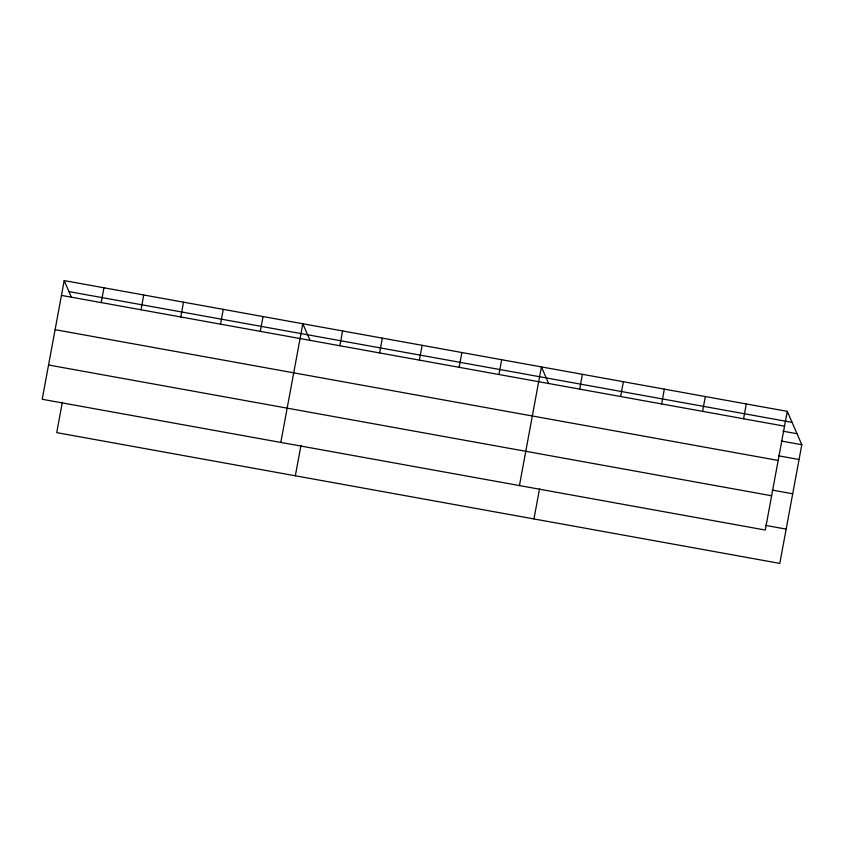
<?xml version="1.0" encoding="UTF-8"?>
<svg xmlns="http://www.w3.org/2000/svg" width="844" height="844" viewBox="0 0 844 844"><rect width="100%" height="100%" fill="white"/><g stroke="black" fill="none" stroke-linecap="round" stroke-linejoin="round"><path stroke-width="1.27" d="M64.197 280.598L42.2 399.275L765.276 530.043L787.273 411.366L64.197 280.598L71.455 297.278M62.372 402.155L56.727 432.634L779.803 563.402L801.8 444.725L787.273 411.366M101.227 302.585L103.96 287.793M140.99 309.78L143.733 294.989M180.764 316.975L183.507 302.173M220.527 324.159L223.27 309.368M260.3 331.354L263.043 316.563M280.82 442.425L302.817 323.758L310.075 340.427M295.337 475.784L300.991 445.315M339.837 345.734L342.58 330.943M379.61 352.929L382.353 338.138M419.384 360.124L422.116 345.333M459.147 367.319L461.89 352.528M498.92 374.504L501.663 359.713M519.429 485.585L541.426 366.908L548.695 383.587M533.957 518.933L539.601 488.465M579.659 389.116L582.402 374.314M620.635 396.522L623.378 381.731M661.612 403.928L664.355 389.137M702.588 411.344L705.331 396.553M743.564 418.751L746.296 403.959M68.986 291.613L792.073 422.38M61.454 295.389L784.53 426.167M782.926 431.168L797.01 433.721M781.312 441.022L801.8 444.725M778.569 455.813L799.057 459.516M55.103 329.677L778.179 460.444M772.218 490.09L792.706 493.793M48.551 364.998L771.638 495.766M765.666 525.411L786.154 529.114"/></g></svg>
